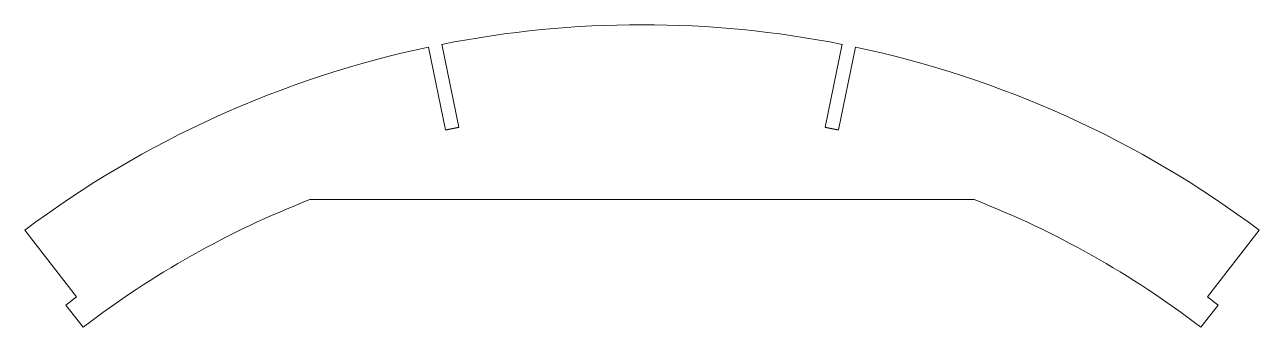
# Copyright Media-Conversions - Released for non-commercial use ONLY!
# Model space of a CAD drawing. Header units: millimetres. Extents: x -137 to 137, y 162 to 229.
import ezdxf

# ---------------------------------------------------------------- set-up
doc = ezdxf.new("R2010")
doc.units = ezdxf.units.MM
doc.layers.get('0').update_dxf_attribs({"lineweight": 25, "true_color": 0xffffff})
doc.layers.add('CONTINUOUS', color=7, linetype='Continuous', lineweight=0, true_color=0xffffff)
doc.layers.add('VISIBLE', color=7, linetype='Continuous', lineweight=0, true_color=0xffffff)

msp = doc.modelspace()

# ---------------------------------------------------------------- linework, layer by layer
for p, q in [((-43.6, 205.48), (-40.66, 206.09)), ((40.66, 206.09), (43.6, 205.48))]:
    msp.add_line(p, q)
at = {"layer": 'CONTINUOUS'}
for p, q in [((-73.72, 190), (73.72, 190)), ((-137.04, 183.22), (-125.52, 168.44)), ((137.04, 183.22), (125.52, 168.44)), ((-127.88, 166.6), (-125.52, 168.44)), ((125.52, 168.44), (127.88, 166.6)), ((-127.88, 166.6), (-124.06, 161.69)), ((127.88, 166.6), (124.06, 161.69))]:
    msp.add_line(p, q, dxfattribs=at)
for radius, start, end in [(228.8, 78.8056, 101.1944), (228.8, 101.9456, 126.7933), (228.8, 53.2067, 78.0544), (203.8, 111.2064, 127.4985), (203.8, 52.5015, 68.7936)]:
    msp.add_arc((0, 0), radius, start, end, dxfattribs=at)
at = {"layer": 'VISIBLE'}
for p, q in [((-47.36, 223.85), (-43.6, 205.48)), ((-44.42, 224.45), (-40.66, 206.09)), ((44.42, 224.45), (40.66, 206.09)), ((47.36, 223.85), (43.6, 205.48))]:
    msp.add_line(p, q, dxfattribs=at)

doc.saveas('drawing.dxf')
